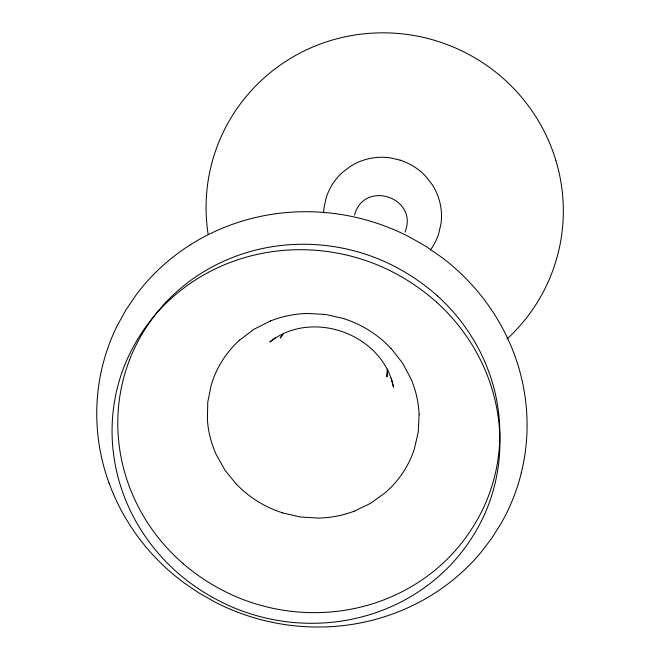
<?xml version="1.0" encoding="UTF-8"?>
<svg xmlns="http://www.w3.org/2000/svg" width="660" height="660" viewBox="0 0 660 660"><rect width="100%" height="100%" fill="white"/><g stroke="black" fill="none" stroke-linecap="round" stroke-linejoin="round"><path stroke-width="0.99" d="M419.1 414.191L418.267 432.053L414.233 449.377A106.417 101.78 19.1 0 1 402.517 473.22A106.417 101.78 19.1 0 1 384.796 493.103L370.252 503.506L354.032 511.261M387.783 369.781L386.884 376.893L387.304 369.08M354.502 215.135C363.998 179.256 418.918 197.596 405.034 231.998M129.698 359.329C137.643 339.339 149.143 320.859 163.499 304.846M282.414 334.48L280.318 337.969L283.14 333.968M239.72 340.007L254.232 329.125L270.584 320.909M275.41 337.705L269.849 341.987C312.172 308.418 382.833 334.133 393.492 387.148L391.223 378.213M306.784 313.434L325.495 314.432L343.835 318.599M400.067 160.083L389.945 157.814A58.855 57.89 19.1 0 0 350.394 166.353L342.268 172.549A58.996 58.03 19.1 0 0 326.114 198L324.002 207.9A58.855 57.89 19.1 0 0 323.606 212.949M282.463 512.869L300.3 516.978L318.533 518.083A106.417 101.78 19.1 0 0 354.082 511.228M182.845 563.417C199.337 577.624 218.039 589.149 238.12 597.556A191.928 183.2 19.1 0 0 448.346 558.055C463.295 542.891 475.538 525.178 484.407 505.824A191.928 183.2 19.1 0 0 437.497 295.969M437.506 295.96C420.502 280.739 400.999 268.438 379.978 259.561A191.928 183.2 19.1 0 0 163.507 304.854M436.631 302.206C419.356 286.753 399.548 274.263 378.205 265.254A194.832 185.765 19.1 0 0 158.45 311.149C143.872 327.376 132.223 346.129 124.171 366.407A194.832 185.765 19.1 0 0 178.241 573.334C194.972 587.755 213.964 599.437 234.341 607.967A194.832 185.757 19.1 0 0 447.653 568.021C462.825 552.667 475.249 534.707 484.258 515.089A194.832 185.765 19.1 0 0 436.623 302.214M236.338 484.201L224.936 470.11L216.15 454.385A106.392 101.755 19.1 0 1 207.413 419.884L207.76 402.138L211.299 384.747A106.417 101.78 19.1 0 1 239.712 340.024M390.967 348.282L402.41 362.851L411.064 379.038A106.417 101.78 19.1 0 1 419.092 414.249M182.911 563.45A191.928 183.2 19.1 0 1 129.756 359.387M190.237 244.868A216.191 206.605 19.1 0 1 241.378 221.356M521.235 473.071A216.191 206.605 19.1 0 0 526.977 418.976A215.968 206.407 19.1 0 0 517.811 364.567A216.191 206.613 19.1 0 0 494.043 313.698A216.447 206.852 19.1 0 0 442.39 257.812L426.55 246.79L409.786 237.138A216.447 206.852 19.1 0 0 355.311 217.222A216.191 206.613 19.1 0 0 297.759 211.852A215.977 206.407 19.1 0 0 241.378 221.356M109.04 482.955A216.191 206.613 19.1 0 0 133.889 531.077A216.463 206.877 19.1 0 0 184.478 583.184L199.658 593.422L215.638 602.407A216.463 206.877 19.1 0 0 267.226 621.217A216.191 206.605 19.1 0 0 321.75 627A215.96 206.39 19.1 0 0 393.071 613.825A216.191 206.613 19.1 0 0 425.84 598.562A216.463 206.869 19.1 0 0 480.802 552.601L491.692 538.329L501.27 523.132A216.455 206.861 19.1 0 0 521.276 473.088M109.015 482.996A215.968 206.39 19.1 0 1 97.449 430.403A216.191 206.613 19.1 0 1 100.163 376.728A216.455 206.869 19.1 0 1 117.29 325.57L126.076 309.713L136.315 294.649A216.455 206.861 19.1 0 1 190.237 244.876M282.579 512.853A106.417 101.78 19.1 0 1 236.47 484.201M270.526 320.95A106.417 101.78 19.1 0 1 306.735 313.475M343.728 318.64A106.417 101.78 19.1 0 1 390.844 348.323M430.403 249.934A58.996 58.03 19.1 0 0 438.694 233.772L440.962 223.888A58.855 57.89 19.1 0 0 440.137 203.635A58.855 57.89 19.1 0 0 432.308 184.775L426.013 176.608A58.996 58.03 19.1 0 0 400.075 160.174M208.197 234.63A178.728 175.898 19.1 0 1 206.489 219.466A179.008 176.179 19.1 0 1 328.135 41.316A178.736 175.906 19.1 0 1 374.83 33.017A179.008 176.17 19.1 0 1 481.008 61.611A179.008 176.179 19.1 0 1 555.852 160.388M506.913 339.075A179.008 176.179 19.1 0 0 563.269 206.481A178.736 175.906 19.1 0 0 555.852 160.438"/></g></svg>
